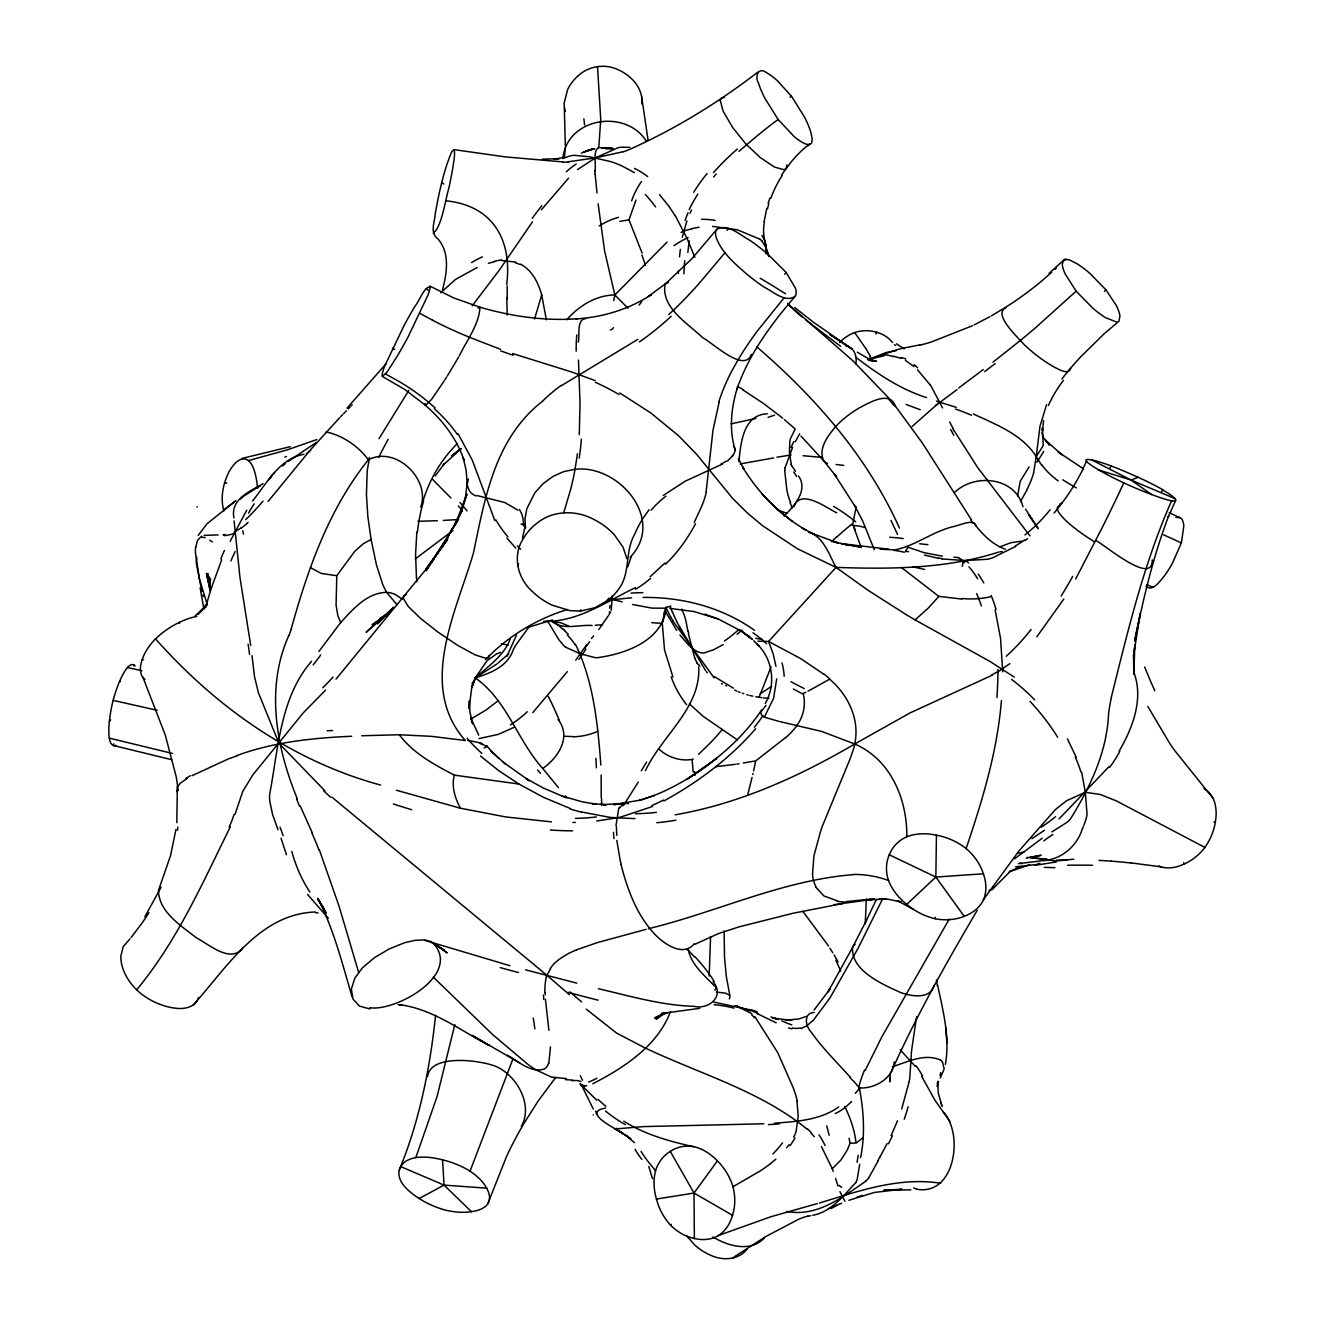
<?xml version="1.0" encoding="UTF-8"?>
<svg xmlns="http://www.w3.org/2000/svg" width="1325" height="1325" viewBox="0 0 1325 1325"><rect width="100%" height="100%" fill="white"/><g stroke="black" fill="none" stroke-linecap="round" stroke-linejoin="round"><path stroke-width="1.5" d="M935.251 917.314L935.251 918.639M432.778 942.688C462.806 974.14 396.158 1011.654 369.841 1007.745M1070.799 367.621C1069.557 375.886 1058.791 369.344 1054.501 367.24C1043.52 361.145 1033.533 353.394 1024.374 344.848C1019.223 338.587 991.531 313.677 1006.222 307.582M937.454 985.933L936.444 979.953M1002.71 671.775L1000.541 638.286L995.125 609.964M964.318 916.469L935.847 877.067L936.444 835.015M894.143 1061.888C893.149 1078.517 874.682 1088.835 859.378 1087.957L853.681 1081.15M776.732 678.781L773.552 698.424L764.326 717.156L761.428 714.854L760.749 712.121L765.949 705.413M724.129 930.978L724.493 956.865L726.299 976.359L729.959 996.251L729.379 998.918M615.976 825.79L618.46 810.221M578.313 342.165C579.87 335.623 576.358 318.894 585.783 318.646M738.886 461.547C740.824 443.312 742.994 414.808 767.274 413.798M565.344 146.098L564.185 102.919L567.68 89.404A45.812 42.35 -3.5 0 1 577.733 76.188M709.157 976.045L710.598 936.543M865.275 923.923L866.268 899.128M209.814 590.221L210.41 578.263L209.897 588.366M678.317 273.414L678.466 270.714M662.334 624.075L664.537 650.028L672.951 676.976M793.923 506.879C800.085 488.064 825.972 507.525 836.754 512.858M565.262 147.92L564.533 156.913M860.571 1157.619C865.374 1134.631 863.685 1110.88 859.378 1087.957M579.273 434.683L580.035 403.496L578.462 360.102M784.698 470.557L786.851 489.852A113.453 89.189 -19.3 0 0 789.567 499.956L790.628 502.357M889.969 1077.672L889.688 1081.863L890.35 1073.896M934.092 985.253C930.581 999.779 911.07 996.334 900.52 992.491C882.003 984.094 850.733 970.529 852.588 947.292L866.583 920.063M420.688 507.111C430.774 479.766 396.175 445.25 368.367 459.775C329.031 508.701 307.88 568.905 291.285 628.646M641.83 103.963C643.006 94.555 638.418 85.33 631.777 78.92A45.812 42.334 -2.5 0 0 617.682 69.546C604.531 63.385 588.201 66.134 577.717 76.188M765.916 253.771L765.916 244.926M666.359 607.413C662.931 640.406 626.228 653.705 597.79 657.647A18.418 14.012 -4.9 0 1 595.091 657.631L580.234 653.755L565.924 647.362M1001.418 700.494C997.344 751.391 982.322 800.565 966.074 848.696M176.805 822.692L177.318 788.938M562.926 158.188C566.934 117.743 625.648 108.203 646.401 141.212M679.526 256.785L680.338 249.348M859.71 1164.377L857.093 1179.747A26.351 18.268 69.3 0 1 855.751 1182.546M937.239 1086.235L937.736 1081.382L938.249 1092.827L942.108 1106.491M1043.587 420.555L1042.51 431.072L1042.378 427.76L1043.255 444.952A30.011 15.668 -14.3 0 1 1042.593 446.658L1036.249 456.578L1033.599 472.826M369.509 457.407L367.207 470.773L366.445 494.556L367.853 516.634L371.099 539.474L363.166 543.813L354.669 551.399L336.782 575.713L336.07 605.111L337.825 615.678L340.674 622.535L318.845 651.536M416.845 531.938L415.586 554.347L416.481 578.528M195.752 547.291L197.508 540.318L201.615 536.227M177.832 827.115L177.467 830.328M468.354 478.954L467.129 484.801L469.116 490.084A95.566 25.291 -12.6 0 0 475.973 495.964M435.577 1015.331C430.029 1068.132 419.578 1120.818 399.239 1170.058M1041.467 465.009L1036.249 456.578L1039.943 426.385L1046.584 404.622M467.195 482.913L465.688 495.798L461.249 512.295L466.947 494.126L455.204 524.518L462.094 510.523M577.452 453.763L575.017 469.298L563.523 471.667L552.889 476.487L542.952 483.807L534.803 492.883L526.82 508.75L524.965 518.804L525.495 528.294L525.197 525.346M425.093 403.496L425.308 405.268C442.467 420.008 456.678 438.492 463.965 460.09L463.104 457.39L466.234 470.756L467.195 485.414M855.768 363.729C857.441 356.442 854.029 347.266 845.963 345.825M675.203 814.825C739.135 803.712 799.058 776.632 854.708 743.987C860.041 719.558 848.133 694.78 829.599 679.195L810.734 689.712M670.483 1011.538C658.078 1045.326 623.843 1067.95 592.805 1083.734M524.866 527.532L522.497 537.768M764.111 221.673L766.761 208.406M175.96 829.5L170.461 855.933L158.487 890.367C158.652 911.915 180.962 925.546 196.233 937.736C208.638 944.129 229.043 962.629 241.697 949.379M945.371 1064.472C950.124 1037.839 943.135 1010.826 937.52 984.906M598.122 203.785L604.598 250.922L614.85 294.978L613.757 300.593M682.276 237.274L686.897 220.944M909.215 1081.465L901.696 1108.959M940.7 1072.637L940.054 1075.469M454.806 1024.689L437.035 1096.653L415.802 1157.686M706.092 492.006L712.966 430.41L719.177 401.906M856.182 506.779L855.685 509.264M257.613 488.213C251.518 425.226 213.756 478.607 223.925 510.887M855.47 510.291L852.704 524.336M916.088 1019.869L911.55 1050.874L909.844 1077.424A60.801 22.492 -58.2 0 1 909.281 1081.399M1111.294 697.364C1127.857 630.915 1143.773 563.572 1171.615 500.784M534.538 318.961L541.71 295.011C538.397 282.871 532.186 270.399 520.692 264.188M916.221 1019.24L916.767 1016.706M937.438 1086.268L938.497 1081.482M785.145 467.576L792.582 447.37M753.61 770.802L755.747 760.865L785.758 737.478M752.997 773.452L752.733 774.562M442.517 289.927C446.823 273.331 450.235 253.257 438.028 238.98C429.383 232.852 434.832 222.12 435.263 213.64C439.022 192.87 443.328 171.952 451.444 152.392C459.411 139.539 449.44 185.218 449.158 186.991C444.968 200.903 442.219 225.482 433.325 233.382M752.037 777.46L747.598 795.398M361.692 735.756L399.289 734.746C413.201 753.312 434.186 764.674 454.376 775.142C451.196 786.421 455.138 798.213 460.404 808.217L505.653 816.929L551.382 821.864M113.619 743.888L113.221 745.462L171.621 759.672M133.659 665.962L133.924 664.918A41.82 11.097 -76.3 0 1 135.15 665.978M205.723 607.695L205.938 606.85M796.325 1130.01L798.18 1116.312L797.004 1101.075M206.153 605.989L207.578 600.722A128.227 52.139 -76.9 0 1 211.785 586.859L221.689 559.796M663.941 613.359L665.912 607.397M607.91 600.275A65.67 57.339 17.5 0 0 622.121 583.629C629.607 568.077 625.715 549.974 634.543 534.538A386.585 176.805 -1.4 0 1 642.658 518.853L649.084 509.727M642.145 253.191L628.977 219.867L635.983 200.058M242.144 948.004L241.796 949.114M737.727 386.701C731.218 407.007 728.816 429.217 735.127 449.904M598.834 146.893L600.738 119.548L597.525 66.548M626.874 558.736L623.148 547.374L614.353 534.77A65.455 56.992 17.1 0 0 594.842 519.947C577.303 510.108 554.082 509.827 537.867 522.53A65.488 57.124 16.5 0 0 523.06 539.027C512.079 555.97 517.744 578.777 532.435 591.563A65.703 57.455 16.9 0 0 552.326 605.26L570.114 610.659L580.367 611.09L580.714 609.864M1146.042 586.346C1152.468 592.142 1159.441 581.658 1163.284 577.319A46.077 14.972 -64.5 0 0 1172.277 563.539L1181.387 542.935L1183.821 526.042A46.127 15.022 -64.5 0 0 1181.387 518.605L1169.18 512.527M611.223 610.411L612.283 595.952M768.119 203.404L769.875 198.104M235.038 814.312L242.806 791.307L252.843 774.877L303.16 712.983L325.602 690.093M423.023 500.949C429.598 479.385 441.341 459.328 457.423 443.494M849.093 1138.307L849.988 1143.276L847.371 1149.901L841.16 1159.756L832.282 1168.733L833.193 1171.317M563.738 512.758L570.644 489.438A380.192 80.461 82.9 0 0 575.033 469.332M196.779 557.361L196.282 561.253A68.767 33.556 38.7 0 0 196.431 563.87L199.611 579.472L207.412 605.094M627.802 566.835L631.114 556.947M975.912 525.777C973.792 518.009 959.018 525.793 952.841 526.704C933.479 531.457 917.165 544.393 898.267 549.047A23.237 13.432 9.4 0 0 894.756 550.339L894.292 550.637M558.007 719.541C572.085 736.766 557.974 757.933 542.737 768.467C517.33 740.344 507.144 700.312 475.277 677.903L487.004 660.761L496.163 654.136M518.572 563.721L517.76 566.123M548.815 1063.379L550.471 1046.849M198.518 997.443C196.017 1006.752 185.119 1009.352 176.689 1008.308A54.077 32.313 37.1 0 1 158.934 1003.919C143.779 997.973 130.181 986.678 123.954 971.358A54.077 32.363 37.3 0 1 120.84 956.17L123.242 946.563L129.949 938.945M487.766 1203.762L506.763 1155.98A501.082 432.53 36.5 0 1 524.037 1123.302L538.381 1100.678L553.668 1080.173A289.397 252.644 18.9 0 1 555.97 1077.44M736.783 389.649C748.642 354.388 771.233 324.128 795.232 296.204A62.209 17.424 40.2 0 0 795.364 287.989L786.205 272.519L767.854 254.185A62.341 17.523 40.2 0 0 749.851 240.322C740.294 235.287 728.104 223.213 716.858 229.275L692.097 258.491L665.183 284.113C660.546 307.251 688.023 323.615 702.648 337.643C712.105 342.33 744.534 373.816 751.325 354.322M470.027 1171.151A47.832 23.767 20.3 0 0 442.55 1159.855A47.832 23.767 20.3 0 0 415.702 1157.57A47.849 23.784 20.3 0 0 400.846 1166.662A47.816 23.751 20.3 0 0 401.359 1182.066A47.849 23.784 20.3 0 0 419.197 1198.479A47.849 23.767 20.3 0 0 445.564 1210.139A47.832 23.767 20.3 0 0 471.402 1211.646A47.866 23.8 20.3 0 0 487.931 1203.829A47.816 23.751 20.3 0 0 486.59 1188.144A47.849 23.784 20.3 0 0 470.044 1171.151L512.841 1059.222M288.9 635.354C265.199 687.559 276.329 747.813 297.347 798.942M759.076 697.331L771.051 666.872M897.522 1120.751L891.129 1135.608M510.39 638.484C504.262 655.709 488.229 666.16 475.277 677.903C490.648 673.083 507.856 666.425 513.272 649.614A169.65 101.793 28.7 0 1 517.098 643.287L528.443 627.702M938.001 1081.763L937.438 1083.154M475.741 677.274L471.766 687.095L475.128 678.301L471.634 688.47L469.116 708.527L469.315 700.875L469.944 712.171L472.694 723.864L470.706 717.968L478.723 735.127M811.728 142.885L812.242 138.86L810.618 131.44A52.884 14.509 54.7 0 0 804.457 116.981L791.439 96.162L777.228 80.593A52.768 14.476 54.8 0 0 766.579 72.726C758.314 66.084 754.405 76.85 758.596 83.326A52.553 14.343 54.8 0 0 764.74 98.067L778.156 119.515L794.023 136.442A52.652 14.376 54.7 0 0 804.408 143.415C809.194 146.512 814.56 140.814 807.588 145.982M875.875 333.983L876.637 332.128M1083.883 825.276L1085.655 820.49A105.652 47.634 41.1 0 0 1087.013 813.914L1085.341 792.284L1081.664 772.342M1082.326 829.036L1083.353 826.552M865.142 1070.55L881.787 1036.978L949.28 919.037M1082.078 829.649C1076.48 846.774 1060.696 859.908 1042.444 860.687M891.394 1071.677C916.155 1016.01 946.448 962.795 977.237 910.275M516.535 634.973L506.962 656.273M230.318 826.8C202.609 882.947 177.003 941.313 136.624 989.841M882.334 899.443L858.153 948.17L829.765 998.288L813.583 1019.952L806.826 1025.798L800.896 1028.631M177.467 786.768L180.597 782.942L187.322 778.322M1175.54 500.734L1168.219 517.032L1168.6 516.121C1153.131 556.5 1143.342 598.801 1134.631 641.085L1140.278 613.475L1133.67 654.683L1134.829 644.944L1133.819 674.16L1133.537 654.898M799.704 433.739L795.265 441.788M765.27 703.476C776.069 684.594 773.005 659.651 757.42 644.348L759.225 646.269L753.809 640.77M690.01 213.325L691.534 210.112M878.094 1160.899L868.604 1178.091M1086.483 461.216L1082.525 469.613M1109.903 468.238L1110.996 465.903A49.439 5.482 24.2 0 1 1137.844 477.248M1161.478 492.188L1162.588 489.852A49.422 5.482 24.2 0 1 1174.911 498.581A49.472 5.482 24.2 0 1 1171.78 500.867A49.422 5.482 24.2 0 1 1151.574 494.507A49.439 5.482 24.2 0 1 1123.832 482.896L1119.774 491.542A256.768 30.773 -64.1 0 1 1102.599 526.853L1075.668 578.959M382.362 376.433L386.95 372.226L396.738 356.988A60.817 5.35 -62.1 0 0 407.669 337.776L427.992 295.094A60.917 5.383 -62.2 0 0 430.062 287.078C424.298 286.233 419.28 301.454 414.957 306.224A61.248 5.433 -62.2 0 0 404.39 324.89L384.515 366.462A61.149 5.399 -62.1 0 0 382.113 374.992L382.362 376.433L405.119 389.699L425.54 405.367L431.536 399.438L444.157 380.971M865.01 923.359L876.338 899.576M610.527 612.216L608.838 614.966M569.386 994.677L546.927 975.299L550.537 968.873M879.8 1157.338L887.104 1143.591M461.978 510.605L446.856 538.646L457.672 520.477L426.07 570.777L447.916 537.519L425.822 569.717L447.519 539.639M694.234 522.348L700.908 508.088A71.898 53.248 -84.9 0 0 706.341 492.088M230.136 541.296L246.732 510.191M1026.776 490.349L1020.465 501.513M724.527 97.387L721.446 98.017L720.253 100.501L723.185 111.3L732.725 127.564L745.809 143.928L760.119 157.41L774.396 167.049L784.052 169.733L786.255 168.391L786.835 164.88M379.033 438.641L408.796 390.395M1119.112 751.209C1132.792 727.723 1144.005 698.639 1133.67 671.742M198.187 535.366L207.031 523.756L235.833 500.751L224.753 509.131M472.031 683.601L473.042 681.812M623.412 805.617L638.236 782.131M144.822 916.85L161.087 887.203M459.195 356.11C466.599 340.674 479.335 324.128 479.915 307.201C508.916 315.665 539.126 320.319 569.386 319.226M645.474 770.703C661.556 735.955 701.041 708.063 698.722 666.906M458.5 357.336L447.337 375.952M619.454 807.869L622.733 804.855M795.215 428.969L790.346 438.89A27.527 23.883 41.3 0 0 789.799 441.341L789.435 452.637L791.257 464.412M855.784 1182.579C843.677 1195.432 831.173 1211.961 812.772 1215.29M786.255 168.391L781.551 175.148M1063.809 599.033L1036.862 636.778M608.175 615.976L598.767 629.524M446.624 377.078L444.852 379.877M206.071 604.366L202.344 610.096L197.789 614.518L204 607.579L194.974 616.042M940.253 1078.003L944.178 1069.027L942.456 1061.921M761.527 710.084C742.662 738.472 715.881 760.848 687.327 779.017L716.676 758.38C693.372 776.417 667.734 792.317 639.197 800.449L654.285 795.497L653.258 795.845M670.566 1225.244A48.892 38.359 63.8 0 1 656.471 1199.059A48.876 38.359 63.8 0 1 655.511 1170.787A48.859 38.342 63.8 0 1 670.301 1151.442A48.892 38.375 63.8 0 1 693.638 1146.589A48.859 38.326 63.8 0 1 717.388 1160.899A48.876 38.359 63.8 0 1 733.007 1186.786A48.876 38.359 63.8 0 1 732.477 1215.273A48.859 38.326 63.8 0 1 718.332 1235.712A48.892 38.375 63.8 0 1 694.383 1238.444A48.859 38.342 63.8 0 1 670.566 1225.244L671.179 1224.35M252.562 501.032C266.706 483.377 279.558 458.367 303.955 454.293M983.332 899.791L1018.627 851.362L1055.412 809.575L1066.575 800.697L1085.341 792.284L1100.396 794.52L1116.395 800.913L1204.839 847.387A45.133 32.877 -57.4 0 0 1215.356 821.798A45.116 32.843 -57.3 0 0 1212.855 797.783A45.149 32.91 -57.4 0 0 1203.862 788.507M694.333 943.698C683.336 957.412 664.272 944.029 655.146 934.622C636.928 915.492 627.503 889.853 621.077 864.678M532.484 221.822L499.674 269.654L472.247 305.793M575.729 660.132L586.627 644.762M905.108 552.045L907.94 547.208L924.005 552.624L942.274 556.185M788.988 1144.783L786.686 1147.814M1029.094 466.847L1020.233 481.306L1017.6 495.832M694.366 1238.66L694.002 1193.03L717.504 1160.75M425.921 569.088L447.519 539.606M435.18 476.006L444.504 463.452L443.146 465.141L461.001 448.744L451.61 455.866L460.951 448.695M567.365 671.626L532.783 712.602M795.232 296.204C785.51 303.276 773.32 291.682 764.591 287.376A61.894 17.258 40.2 0 1 745.909 273.397C734.265 263.062 721.297 252.28 716.08 237.092A62.043 17.358 40.3 0 1 716.875 229.291M509.91 965.693L423.536 939.972L414.94 940.336L404.672 942.704L389.169 948.948L374.346 957.743L362.487 967.763L354.868 978.016L351.373 989.146L352.98 999.05L359.439 1006.073L369.824 1008.954M1061.872 378.967L1067.652 371.679A304.7 283.716 -78.4 0 1 1081.068 356.491L1104.222 333.701L1118.996 321.213L1119.94 315.748A48.959 13.813 47.1 0 0 1116.246 305.446L1106.027 289.91L1089.829 273.364A49.008 13.83 47.2 0 0 1077.358 263.94L1069.308 259.816L1064.621 259.336L1049.135 273.298M541.345 209.814L568.524 178.196M1082.707 469.696A173.741 141.377 -55.7 0 1 1059.453 506.349L1054.104 513.073M311.557 661.291C279.873 697.778 278.333 749.486 269.571 794.735A43.692 28.388 -76.3 0 0 269.869 801.675L272.569 814.494L278.002 829.715M131.092 937.52L141.228 924.138A246.119 196.348 67.5 0 0 148.947 912.627M433.606 559.846L430.691 563.489M440.695 292.759L455.585 279.36L477.199 267.501M429.234 565.311L336.003 679.129M1108.71 766.943L1059.072 818.933M591.48 638.468L593.6 635.868M726.994 230.335L728.435 228.579M962.033 599.099L938.862 596.382L928.129 608.208L915.078 619.901L906.582 614.866L868.273 590.453L836.025 567.382L797.319 548.699L762.471 525.644L747.3 512.924L732.609 498.366L696.751 454.442L678.533 435.693L650.857 412.986L619.719 392.929M724.957 252.711L700.892 281.397A302.763 193.251 -37 0 1 673.663 310.033M193.334 1004.93C226.989 967.465 259.253 913.803 315.466 911.997M732.808 455.783L727.425 461.05M784.764 274.258L786.205 272.519M755.664 728.717C730.058 758.331 698.142 782.114 663.957 800.913M784.267 297.628L757.883 330.322A311.358 270.548 -80.2 0 0 738.373 359.323L734.431 366.296A161.998 137.055 -79 0 0 718.829 401.773M630.104 557.312C666.144 519.897 618.974 464.131 575.017 469.298M268.097 501.446L310.53 449.722L339.73 417.64M713.562 177.003L716.129 174.039M566.818 319.739C578.81 305.893 596.101 295.127 614.85 294.978L627.967 308.178M340.674 622.535C352.947 609.285 367.042 592.656 386.618 592.358A31.485 26.401 84 0 1 395.248 594.494L402.22 599.082M115.954 745.312A41.82 11.097 -76.3 0 1 113.238 745.379A41.837 11.113 -76.3 0 1 109.296 738.174A41.82 11.097 -76.3 0 1 109.379 721.429L110.654 719.972M386.055 363.762L347.018 408.166M747.234 1248.978C738.737 1259.992 722.837 1260.953 710.962 1255.371A50.052 41.39 48.9 0 1 695.095 1245.351L686.764 1236.026M814.014 1010.031L830.245 988.682L828.026 991.895L853.085 946.497A54.607 22.724 28.7 0 1 855.089 944.361M989.03 890.4L992.243 889.472L1010.213 871.403M665.183 284.113L668.512 282.275M764.144 1238.146C750.53 1252.523 727.756 1246.063 712.999 1237.003M916.751 1189.204C954.464 1196.127 963.838 1135.392 944.013 1112.718M508.651 653.921L496.925 663.941L475.277 677.903M784.135 516.237C793.725 505.885 808.664 490.797 798.594 476.072M391.273 609.483L377.36 623.893L393.757 607.264L366.097 632.307L385.244 615.264L372.126 624.837L387.182 614.866M485.53 659.668C507.873 636.182 536.509 619.057 567.415 609.483M998.603 552.111C946.1 568.972 890.615 569.253 836.025 567.382L768.583 641.482L757.95 641.168M340.674 416.663L342.562 414.708M863.221 1137.562L856.265 1143.011L850.087 1143.309M343.523 413.731L346.388 410.783M348.326 408.812L350.264 406.841M351.241 405.847L352.202 404.854M664.984 563.009L650.095 576.789M614.85 294.978L667.038 242.111M1063.627 259.882L1062.302 264.172A48.81 13.73 47.2 0 0 1065.201 273.993L1076.132 291.152L1092.777 308.145A48.76 13.697 47.1 0 0 1105.497 317.652L1116.842 322.124M912.147 426.484L939.607 402.138L956.219 407.338M733.023 1258.021L733.768 1257.326A69.231 37.133 55.8 0 1 734.563 1256.63L766.098 1236.358L798.296 1219.431A172.002 92.386 64.9 0 1 807.803 1216.168M271.36 475.841L274.656 472.727M240.537 498.995L241.763 497.852M542.952 400.895C494.705 438.31 485.149 497.372 473.406 553.138C456.347 611.521 417.276 686.466 465.323 740.526L431.536 736.352L399.289 734.746M673.597 309.984L668.81 314.472M831.553 541.643L836.804 536.757M1064.356 260.594L1065.913 259.137M906.631 904.478L935.847 877.067L983.564 873.755M698.441 754.389L707.152 746.008A70.01 26.119 -48.1 0 0 722.324 729.412M1076.132 291.152L1035.951 327.408A408.928 184.192 -35.1 0 1 1020.134 340.674L992.972 362.172M1104.47 291.351L1106.027 289.91M865.705 1181.238C842.617 1197.137 816.73 1217.427 786.802 1211.398M1054.932 269.356L1056.538 267.898M659.072 749.155C667.684 757.569 682.06 761.842 693.306 759.109M1051.719 272.271L1041.533 281.148A347.481 293.686 -74.8 0 1 1005.162 307.533M242.193 497.471L243.038 496.726M385.244 615.264L379.927 619.951L390.858 611.256M739.035 151.298L749.619 142.206A164.134 47.087 -41.5 0 1 773.187 123.126L778.156 119.515M248.09 522.398L246.649 523.64M741.95 630.104L737.031 634.327M775.837 1159.193L770.521 1163.582M498.382 700.561L485.811 710.183L471.187 718.812M477.977 308.062L479.965 307.234L453.779 297.959L429.631 285.968M243.469 496.362L257.481 487.368M282.523 465.903L285.587 463.435M663.245 495.467L685.124 481.223L722.456 464.065M310.696 450.268L306.357 453.663M577.534 169.6L595.488 157.841L617.997 147.754A54.689 38.723 -88.5 0 1 621.309 147.207L629.756 147.34M1009.882 663.626L997.096 672.454M287.972 461.58L316.36 442.451M983.266 369.576L958.671 387.993M757.834 72.113C718.001 102.853 674.938 129.237 628.961 149.692A72.925 71.285 14 0 1 623.528 151.679M415.205 559.001L452.968 530.53M664.686 1012.797L656.107 1019.273L665.415 1012.714L654.567 1017.997L667.22 1012.698L661.341 1013.559L699.683 1008.342M1042.295 838.195L1014.635 858.733M790.081 97.189L791.439 96.162M992.359 889.406L993.187 887.17M1019.256 867.213L1009.253 871.734L1026.577 865.838M607.927 600.291L594.991 607.728L580.367 611.09M954.58 492.436C974.869 472.909 1015.232 477.05 1022.983 506.746M666.442 283.07L648.389 296.419L651.453 294.663C629.044 309.222 602.875 317.288 576.276 318.878L577.137 318.828L568.938 319.242M1027.571 538.662L1024.954 540.567M838.675 1106.955C820.192 1120.287 796.259 1121.53 774.363 1123.202M623.048 804.623L625.798 803.248L628.597 803.646M241.084 527.996L234.028 532.253M637.905 339.316L561.303 385.724M771.597 686.383L760.235 693.753M1044.497 830.228L1031.943 838.692M521.288 1126.217C533.727 1105.315 516.518 1074.293 494.672 1065.946C478.739 1060.017 430.194 1053.855 427.578 1076.612M262.979 483.642L261.986 484.254M1005.178 307.566L991.382 315.847M723.218 644.596L713.231 649.912L704.271 652.861A47.12 12.703 -42.1 0 1 702.482 652.993C692.462 651.734 686.217 641.979 679.907 635.006M261.489 484.569L259.087 486.06M258.623 486.358C246.268 492.701 230.517 501.281 233.929 517.976M868.405 359.804L886.011 352.516L896.412 350.562M635.47 587.621C606.469 601.484 577.286 622.584 543.681 621.259M780.094 721.645L821.649 731.417L854.708 743.987L910.142 712.867L992.094 675.253M514.514 727.16L498.332 734.365L479.021 738.572M1015.712 546.43L992.872 557.692A42.632 41.075 -50.2 0 1 987.539 559.249L965.412 560.558L942.092 558.968M831.272 1208.45L837.168 1205.137M388.705 613.492L379.993 618.378L387.364 615.015M989.907 316.675L974.14 324.923M1051.835 831.918L1067.602 821.947A33.572 30.757 88.9 0 0 1070.517 818.833C1090.26 787.116 1107.071 751.606 1108.594 713.612A190.022 179.736 86.3 0 1 1111.41 697.397M694.482 944.493L718.647 933.496L739.317 926.788L792.913 913.289L842.733 903.534M732.858 1186.803L759.97 1171.101A184.324 157.311 -87.1 0 0 770.554 1163.632M419.081 1198.545L444.057 1185.113L486.788 1188.161M681.116 232.422L684.81 230.716A125.743 103.085 72.6 0 1 691.716 228.927M192.059 775.688L229.656 758.331M809.923 690.126L808.002 691.103M326.116 431.9C342.778 435.577 358.23 446.061 368.367 459.775M805.882 692.163L802.519 693.853L793.344 689M999.828 546.861L1011.108 542.67L1022.072 541.147M972.467 325.751L931.227 341.999A158.106 141.212 82.4 0 1 919.649 345.179M258.541 486.855L260.164 486.109M616.705 1128.287L615.115 1128.966L643.287 1126.614L763.813 1123.782M562.843 158.487L569.982 155.936A76.883 44.023 70.8 0 1 574.57 155.323L589.857 156.83L610.378 161.534A160.507 77.728 62.6 0 1 622.833 166.403L634.393 172.631M652.447 806.511L619.818 817.343L596.78 821.02M576.292 949.892L597.459 942.555L646.103 929.355M828.44 1208.764L841.657 1203.199M497.057 653.755L498.829 653.026M581.344 153.12L592.888 148.682M848.861 1200.318L874.334 1192.45L901.927 1189.237L883.825 1190.231L910.822 1189.833M1029.525 864.695L1027.322 865.556M1099.088 470.11L1131.07 480.047L1137.976 477.348M316.808 439.552L286.896 449.987L248.454 460.57M718.233 1235.562L770.902 1216.731L817.277 1203.597M499.724 652.695L500.602 652.364M1039.827 863.254L1036.647 864.331M583.58 152.259L594.147 148.715M806.296 1016.374L798.826 1018.991L785.592 1020.184L791.721 1020.349L772.541 1018.064L777.908 1019.256L770.902 1016.954M236.96 755.532C273.679 742.033 312.832 737.959 351.672 736.253M526.936 627.752L552.376 619.918M856.96 1197.104L862.674 1195.316M867.875 359.638L884.272 355.713M623.512 151.63L595.488 157.841L568.309 161.782M1175.888 517.412L1179.863 517.446M488.445 263.294L494.523 261.721M1061.971 502.771L1059.851 504.08L1059.453 506.365M892.338 1066.741C907.426 1062.037 924.171 1053.176 939.922 1059.801M590.834 149.626L585.269 151.216L594.71 148.715M406.146 594.66L403.794 596.068L403.363 598.403L408.1 606.303L420.191 618.079L437.73 631.926L457.622 645.325L475.046 654.865L485.944 658.326L488.627 657.697L489.372 655.411M648.405 928.709C716.941 912.097 782.76 880.032 853.764 874.616M290.39 446.658L241.945 458.45M1035.57 864.645L1015.48 866.848M1018.18 853.217L1023.993 852.058M605.558 1108.048C580.184 1112.553 618.112 1129.562 623.28 1133.736L619.818 1131.467L630.832 1138.804L624.572 1134.415L634.46 1142.647M819.38 1203.05C858.633 1191.043 898.88 1176.716 940.684 1183.242M144.972 679.427A46.739 24.662 -35.8 0 1 142.702 677.257A46.69 24.628 -35.8 0 1 142.123 659.949L143.58 659.568M1073.763 859.196L1055.677 861.002L1030.237 857.341M691.65 228.629L699.07 227.188M619.736 221.358L628.977 219.867M776.914 457.208L791.158 454.939M624.655 803.612L613.723 804.623L640.389 800.118M773.668 457.937L740.178 463.916M731.036 423.868L755.896 418.418M204.149 535.366L218.194 534.919M592.093 625.499C578.727 624.423 562.545 630.733 551.382 620.961M807.819 1216.234L810.751 1215.654M1031.927 857.109L1041.168 855.271L1029.939 857.225M919.6 344.964L902.573 348.243A136.674 122.678 63.5 0 0 898.333 349.32L869.465 359.141L870.26 357.982A198.419 21.995 9.8 0 0 870.243 356.475M870.657 899.095L846.327 901.629M563.903 157.377L554.297 159.199L559.1 158.685L542.273 159.182M1056.257 861.946L1035.222 865.324M754.554 761.08L743.325 763.034M714.804 990.023L716.179 989.179L715.649 987.506M999.828 551.896L1002.23 551.498M814.113 1012.433C803.298 1012.963 805.418 1026.08 810.917 1031.711C822.411 1048.174 836.903 1062.253 850.236 1077.192M738.986 763.747L736.799 764.111M607.016 600.208L631.644 597.807M656.306 1199.075L694.002 1193.03L732.659 1215.389M735.358 764.326L715.682 766.711M1041.467 860.836L1018.395 863.652M833.723 904.743L874.367 899.062L866.948 899.99L885.878 898.979L879.403 898.979L888.578 899.294L901.248 902.093L897.489 900.652L913.19 909.265M224.819 483.244L226.807 482.996M225.018 534.505L223.163 534.704M627.338 803.248L602.925 804.59L606.221 804.822L592.292 803.596L595.886 804.209L581.89 801.757L561.899 795.944M1213.982 821.947L1215.522 821.782M666.326 608.192L651.95 608.125L632.489 604.498M501.893 260.594L515.723 262.052M602.511 624.688L595.273 625.267M458.682 519.533L443.362 520.394M437.432 520.725L417.888 521.288M880.065 549.196L897.224 549.974M1067.437 860.074L1056.373 860.173M572.864 822.444L575.332 822.411M601.384 147.887L612.316 148.516M573.559 736.617L564.98 736.269M643.089 597.442C682.425 596.946 722.357 607.363 754.588 630.385M634.99 818.618L610.345 817.442L581.609 812.026M610.593 148.516L605.045 148.483L613.293 148.549L600.54 147.638M716.378 992.061L725.57 993.17L729.611 995.29M566.388 1078.616L551.415 1077.076L535.929 1069.888A83.293 51.658 30.1 0 1 528.195 1064.621L492.652 1034.577L433.258 977.088M712.535 226.36L737.396 229.805L760.186 239.278M953.867 557.278L958.505 557.51M562.877 161.898L505.007 156.863L454.342 149.675M1098.988 860.405L1111.609 861.117M585.004 1085.904L580.284 1084.082M737.263 1006.271L751.921 1013.774M565.46 1079.676L572.781 1080.074M552.078 621.425L560.823 622.767L568.458 625.93M398.03 1004.648L402.336 1004.897L399.405 1004.681C432.679 1008.822 460.421 1030.519 489.405 1045.524L472.031 1035.355L519.698 1062.898M768.864 698.424L763.134 697.878M803.016 455.701L822.477 457.456M888.744 549.213L841.756 543.681L849.64 545.486L831.421 541.064L838.245 543.068L808.83 532.17M669.837 608.374L693.952 611.537L718.382 619.04L704.867 614.237L706.391 614.783M336.782 575.713L321.329 573.46L310.365 567.597M1131.484 862.956L1161.495 866.898M869.217 360.466L876.57 361.327L868.173 358.777M570.23 808.482L543.233 797.203L518.92 784.052L454.376 775.142M424.812 940.104L428.753 940.932M761.693 697.695L755.813 696.751M597.89 148.185C592.921 151.514 596.316 164.449 594.975 171.041M508.303 645.341L501.496 643.652M1022.221 863.635L1019.803 863.204M1026.262 858.02L1027.339 858.202M906.813 551.415L908.536 551.73M851.66 545.469L860.588 547.059L841.756 543.681M837.218 900.818L823.984 895.965L816.134 887.568M893.398 356.177L901.182 358.413M938.514 558.355L924.469 555.043M792.002 1028.879L788.408 1027.968M778.984 721.413L764.326 717.156M141.941 670.732L127.498 667.518A41.82 11.097 -76.3 0 0 119.879 680.768A41.837 11.097 -76.3 0 0 113.138 700.362L157.311 710.316M608.291 598.287L622.237 601.865M895.435 406.56C890.566 390.047 869.531 402.535 859.561 407.752C851.064 412.737 843.114 418.7 836.323 425.838C828.539 434.931 817.74 448.314 823.686 460.785L836.539 476.934L834.386 474.151L855.304 506.746M109.312 738.124L172.399 753.445M752.848 696.155L749.851 695.459M460.404 808.217L396.49 790.263M693.638 1146.754C669.44 1141.272 644.944 1134.631 623.793 1121.165M445.962 200.804C492.635 205.507 512.394 239.692 506.68 284.428M479.567 743.242L487.169 746.389M713.893 1002.114L749.238 1009.65L756.608 1012.929M598.486 988.732C629.988 996.069 661.556 1005.393 694.101 1006.338C709.173 1009.882 725.206 995.804 713.032 981.61M576.822 983.15L525.611 969.834M809.724 532.352C824.1 538.016 829.202 554.927 836.025 567.382M777.427 509.993L786.735 513.206M748.36 695.062L746.853 694.648M735.16 1005.923L750.497 1010.925M888.611 880.347L881.754 878.293A85.578 62.673 -13.5 0 0 853.813 874.417M827.529 463.402L826.601 463.054M477.132 495.583L504.825 502.523L517.926 510.175M743.822 693.704L742.315 693.19M380.557 785.046C292.013 761.047 215.826 706.888 155.555 638.898A46.723 24.645 -35.8 0 1 179.438 622.352A46.69 24.628 -35.8 0 1 196.729 616.473M512.676 353.56L572.052 372.11L595.207 380.606M936.46 401.061L939.607 402.138M926.556 397.616C900.437 389.318 877.531 373.832 855.95 357.369M500.436 349.287L469.414 337.262A234.674 116.467 26.2 0 1 432.447 320.219M1005.41 549.262C991.978 544.459 981.792 533.727 973.444 522.547M740.029 692.362L738.489 691.749M916.072 1188.956L913.72 1187.896M430.178 941.429L444.206 950.042L429.83 941.297M1091.701 459.924L1131.07 480.047L1175.126 498.664M400.63 1166.58L444.057 1185.113L471.534 1211.779M565.957 797.7L543.167 787.944L525.909 778.421L529.304 780.756L503.401 762.322M756.956 1013.476L776.202 1022.85M973.279 413.947C996.052 424.563 1022.238 434.385 1036.249 456.578M441.656 182.999L443.892 183.976M736.948 691.103L734.646 690.043M646.335 1048.506C700.395 1074.128 760.533 1090.988 807.405 1129.413M644.795 1047.827L616.473 1033.003L586.263 1009.153M1152.899 587.339L1146.986 584.673M1181.387 542.935L1163.532 534.787M718.15 618.941L741.735 631.296L752.484 639.395M889.108 854.708L935.847 877.067M432.48 320.137L420.124 313.528M814.527 534.571L802.056 528.029L806.163 530.199C779.912 515.027 758.066 492.751 742.48 466.814L744.004 469.514L738.406 458.582M385.558 374.048L398.908 381.385A203.056 188.812 37.5 0 1 428.969 402.601L435.064 407.802M826.154 462.839L823.835 460.967M725.719 685.456L726.58 685.919M392.382 348.227L394.717 349.485M428.488 290.274L426.137 288.999M854.708 743.987C890.93 759.656 907.277 799.455 906.83 836.936M873.092 361.344L857.308 352.218M905.455 360.466L913.985 366.528M614.982 1129.033L623.28 1133.736M733.388 688.188L714.258 676.528M915.078 619.901L989.874 661.39L1014.254 677.108M742.878 389.881L764.045 403.86L782.711 418.203M518.92 784.052L498.415 770.438L480.561 756.078M1083.419 468.785L1058.244 452.04L1061.789 454.674L1045.309 439.999L1049.516 445.084L1043.636 437.78M848.828 346.819L830.013 334.562L852.257 349.22L813.533 322.323L794.818 307.582M896.495 343.837L904.13 348.889M965.412 560.558L968.707 562.943M901.414 567.497L938.862 596.382M507.475 1055.263C518.456 1061.457 531.06 1073.482 544.558 1068.911A33.456 16.215 65.8 0 0 548.633 1063.147M737.396 739.863L703.36 716.527L689.431 703.906M432.48 942.506L447.254 952.907L434.766 944.029M1131.07 480.047L1151.673 494.573M554.363 622.17L555.722 623.164M840.663 346.305L806.246 320.368M1095.841 540.501C1103.758 544.095 1152.998 586.511 1152.22 559.912M894.524 344.682L895.65 345.51M740.013 630.087L750.165 637.673L748.559 635.437M596.631 1114.275L595.621 1110.996M556.169 623.495L563.042 629.243M741.735 631.296L751.772 638.915M583.762 1087.378L580.93 1084.976M761.974 493.943L773.022 505.338L792.383 521.57M823.388 673.961L800.548 658.508L768.583 641.482L773.303 654.335L775.97 666.342M397.003 604.763L386.618 592.358A105.039 85.645 -45.4 0 1 382.594 584.027L376.466 564.93L371.099 539.474M900.271 1049.847L915.211 1066.261M546.927 975.299L332.012 797.219M802.37 317.172L799.704 314.919M784.4 419.627L794.602 428.472M757.271 1013.459L758.115 1014.221M799.174 314.472L797.103 312.667M505.703 764.343L491.045 750.993L498.912 758.529M796.607 312.22L795.596 311.342M795.099 310.895L794.122 310.017M788.342 304.253L852.985 360.88L889.373 398.676M793.642 309.57L787.812 303.955M771.084 503.368L781.916 513.338M942.87 1111.625L943.731 1112.437M324.973 790.926L278.995 743.358L258.408 692.727L254.483 676.512L251.998 655.593M580.168 1083.833L596.73 1100.197M756.641 346.736C815.405 397.252 867.428 456.827 899.427 527.996M432.414 479.252L450.881 497.935M328.318 918.208L307.566 894.474M564.45 630.551L568.243 634.377M917.463 369.774L930.084 384.78M800.979 436.091L823.686 460.785M178.328 790.512L178.047 790.213A111.714 66.151 85 0 0 176.126 776.334L165.228 734.862L142.852 677.141M686.897 948.766L694.333 956.832M515.773 548.103L506.846 538M323.863 908.354L318.033 899.658L326.265 913.14L317.768 898.234C333.784 929.289 342.248 963.54 352.135 996.88M761.825 240.686L766.082 248.007L768.715 255.99M811.198 1133.256L814.229 1136.684M714.274 985.767C703.973 974.985 691.087 964.567 688.139 949.131M486.855 746.025L492.784 752.65M458.351 506.051L461.431 509.529M754.836 1016.59L777.709 1052.613L793.046 1087.312A93.661 79.152 -80.6 0 1 797.286 1100.992M787.696 303.342L790.048 306.655M1212.723 797.898L1174.844 750.728A334.43 185.02 78.6 0 1 1169.627 743.259L1147.798 706.374M659.535 194.676L669.655 207.164M655.66 1170.869L647.776 1161.147A114.563 39.717 74.3 0 1 642.724 1154.058L641.068 1151.458M706.507 671.808L707.335 672.785M558.487 787.663L542.737 768.467M802.834 911.368L828.556 946.017M565.361 795.911L566.967 797.849M894.474 404.821L922.448 443.146L971.49 519.88M1029.923 535.847L977.651 467.526L954.265 430.857M795.53 471.319L792.068 466.234M949.876 1121.447L935.732 1101.307A137.552 62.01 68.6 0 1 934.191 1098.872L921.637 1076.298M705.695 670.748L676.528 621.475M866.037 348.823L854.724 332.641M866.169 349.022L870.459 356.508M1037.707 527.582L1028.697 514.464L1038.154 528.808M458.102 433.822L472.296 460.189L494.838 520.609M714.142 677.87L673.083 621.309M978.314 574.172L983.846 582.95M676.711 630.418L665.995 612.481M829.997 948.269L832.779 952.758M821.45 1146.605L832.282 1168.733M1025.567 509.115L1032.556 520.311M834.154 955.01L838.112 961.817M675.286 215.594L687.261 238.881L694.847 257.298M670.185 1151.243L694.002 1193.03M575.547 644.43C593.699 681.746 597.724 724.195 600.871 765.072M697.381 663.179L695.608 660.115A146.711 45.216 -46.5 0 1 694.863 658.227M581.923 1085.887L593.252 1108.992M1067.42 738.87L1076.331 757.453M670.467 616.738L666.094 607.728M854.459 505.256L862.707 520.99L874.268 549.693M942.572 407.934L931.906 387.662A40.313 11.362 72.1 0 0 930.084 384.614M952.89 428.223L949.694 421.913M681.679 609.02L683.783 613.872A105.42 74.929 -24.4 0 1 686.135 621.988L687.923 631.462M547.324 620.58L558.653 639.412L563.887 645.772A21.664 17.391 0.6 0 0 565.941 647.329M835.81 960.145L840.746 971.076M312.12 832.464L300.195 805.898M672.404 612.349L670.467 607.347M839.934 1191.639L844.919 1201.245M319.474 850.17L338.952 905.869L358.611 972.252M694.78 658.293L688.387 633.797M858.832 541.031L853.565 526.688M859.18 541.975L861.2 547.689M286.448 854.791L281.049 838.228M941.015 1103.178L941.81 1105.63M648.803 1166.464L652.43 1178.588M837.93 1185.958L835.562 1178.422M541.71 295.011L546.364 319.805M1041.963 432.596L1042.99 436.985M565.295 111.3L564.533 107.988M202.99 595.124L203.305 596.366M202.096 591.447L200.986 586.71M767.076 252.413L763.531 234.061M620.448 861.962L616.821 840.431M210.062 589.443L206.468 573.278L210.162 590.884M200.721 585.567L199.744 581.095M648.091 140.4L641.731 97.172M209.267 579.77L208.654 576.773M199.512 580.002L195.653 554.082M200.125 587.737L203.951 609.318M250.707 645.408L239.957 577.336L234.078 520.891M119.879 680.636L120.062 681.911M693.207 771.895L692.13 760.186M210.029 587.207L208.091 573.841L210.046 589.211M548.898 1030.303L545.42 999.232M1183.705 862.674L1183.904 864.298M596.995 192.92L595.14 174.271M416.63 580.201L416.762 581.89M1134.349 671.262L1133.554 654.981M945.835 1027.985L946.911 1042.874M442.55 1159.723L444.057 1185.113M179.438 622.22L179.504 623.396M601.418 803.182L601.5 805.186M545.204 994.744L545.155 992.458M507.177 315.002L506.812 297.595M601.235 797.551L601.152 775.108M109.379 721.429A41.82 11.097 -76.4 0 1 113.138 700.362M127.498 667.452A41.837 11.113 -76.3 0 1 133.908 665.001M315.648 912.859A70.291 58.731 46.2 0 1 318.132 912.809M177.153 790.313A108.07 64.08 85 0 1 177.302 792.019M178.395 790.18A60.718 13.117 -4.6 0 1 177.285 786.785M234.028 814.627A138.429 69.761 -39.9 0 1 229.175 827.048M185.815 778.421A177.053 35.56 -8.8 0 1 190.419 775.754M230.153 758.38A115.126 28.073 -6.2 0 1 237.473 755.614M641.863 1159.408A56.727 16.48 71.3 0 1 635.072 1149.371M582.536 1080.273A76.651 40.065 -69 0 1 580.383 1075.767M572.152 1080.836A71.02 31.402 -71.2 0 1 580.963 1081.564M584.457 1085.804A189.839 14.376 12.4 0 1 586.743 1085.655M280.006 827.181A224.687 128.773 -82.9 0 1 283.169 835.76M309.868 891.99A173.509 130.363 -67.8 0 1 291.815 851.495M142.123 659.949A46.706 24.645 -35.8 0 1 155.456 638.849M807.786 1129.082A172.068 128.359 -36.6 0 1 811.463 1133.041M819.032 1134.863A157.509 108.799 -7.4 0 1 825.094 1145.545M841.59 1187.332A136.442 15.436 60.9 0 1 839.122 1185.378M829.135 1135.227A189.757 5.896 77.2 0 1 826.75 1125.852M868.571 1178.057A33.373 32.529 -5.7 0 1 865.672 1181.204M877.895 1160.766A152.243 128.243 81.6 0 1 879.618 1157.222M892.421 1135.707A160.739 106.878 -43.3 0 1 888.412 1143.79M908.122 1106.806A157.095 83.111 -50.3 0 1 904.213 1119.194M857.126 1162.273A92.833 49.422 77.1 0 1 858.202 1155.317M855.304 1093.258A67.36 5.118 -46.5 0 1 860.472 1087.659M858.666 1087.593A99.243 67.409 -88.1 0 1 864.546 1070.02M940.088 1059.636A150.321 37.862 -43.1 0 1 942.39 1061.988M268.627 479.816A129.502 84.369 -69 0 1 271.708 476.702M197.193 507.127A255.725 21.399 -28.6 0 1 197.094 506.63M796.524 1130.076A40.644 39.088 56.5 0 1 793.741 1137.198M794.95 1137.96A57.522 54.027 69.6 0 1 789.965 1145.628M782.512 1142.862A92.071 69.562 -74.3 0 1 772.872 1153.959M714.043 1004.665A146.297 115.159 -34.6 0 1 734.017 1008.126M232.869 533.876A57.753 19.262 -39.4 0 1 224.008 535.615M212.348 541.809A131.97 34.052 -30.7 0 1 209.764 540.219M202.145 537.354A118.107 36.653 62 0 1 205.16 537.668M195.471 553.833A24.695 6.724 79.1 0 1 195.603 546.96M625.516 1124.677A62.855 20.173 44.5 0 1 605.508 1111.095M605.889 1106.392A50.863 12.836 42.5 0 1 597.989 1099.336M596.946 1078.235A46.872 10.236 -37 0 1 588.648 1082.061M284.908 457.108A72.743 1.524 -22.3 0 1 286.432 456.496M299.417 805.898A201.267 106.431 56.4 0 1 296.568 798.876M311.69 832.481A236.363 126.769 56 0 1 319.01 850.137M735.375 1005.99A23.419 10.699 -76.4 0 1 737.329 1006.023M779.017 1123.964A245.903 28.719 3.3 0 1 768.483 1124.627M544.857 992.475A71.517 65.985 -60.2 0 1 546.596 975.25M543.763 999.53A147.472 130.645 -67.3 0 1 543.515 994.976M533.23 1017.997A106.58 20.372 78.3 0 1 534.869 1028.829M915.956 1065.681A53.928 38.806 53.2 0 1 922.531 1075.966M750.844 1009.617A194.295 159.05 -80.5 0 1 757.42 1011.969M791.837 1024.954A53.066 17.01 16.6 0 1 781.816 1020.83M800.466 1027.985A14.857 9.672 9.2 0 1 792.201 1027.985M849.623 1076.977A26.848 2.65 47.1 0 1 852.77 1080.554M527.284 711.74A79.55 38.558 -22.3 0 1 510.407 724.908M230.914 560.939A151.199 63.964 -77.5 0 1 235.121 551.531M220.828 558.902A126.306 72.179 -83.9 0 1 224.389 550.521M537.569 769.941A142.073 3.031 49.6 0 1 540.501 773.402M686.632 704.817A87.069 55.186 36.1 0 1 671.179 676.777M646.633 762.057A89.04 8.497 -60.2 0 1 641.3 770.802M601.699 803.894A49.522 5.383 85.4 0 1 601.517 798.445M595.852 758.298A149.096 39.733 76.6 0 1 596.382 767.854M597.923 731.201A64.229 62.772 -87.3 0 1 573.559 736.75M751.656 1014.768A44.023 24.844 87.2 0 1 754.422 1017.716M844.737 1106.623A75.492 38.276 55.7 0 1 855.917 1142.299M851.561 1101.555A45.448 13.598 -54.4 0 1 835.181 1113.497M248.123 644.198A305.015 159.232 48.1 0 1 249.547 654.335M330.687 797.219A216.621 69.463 32 0 1 323.615 790.843M467.808 740.509A38.607 3.048 6.3 0 1 481.969 743.424M481.853 753.412A124.732 86.373 60.4 0 1 467.129 738.257M332.575 730.522A230.086 7.337 -2.3 0 1 327.192 730.754M320.733 654.947A175.364 95.4 -67.3 0 1 313.131 664.951M596.382 816.962A203.553 170.975 -8.4 0 1 575.431 818.386M572.566 830.808A276.925 252.081 -10.4 0 1 550.372 829.997M411.81 809.757A369.824 88.377 22.8 0 1 393.343 803.977M332.956 677.108A169.302 113.138 -41.1 0 1 322.853 687.725M291.368 628.762A210.211 113.503 86.2 0 1 288.999 635.487M521.007 524.253A237.755 7.453 -1 0 1 525.296 524.104M460.007 502.589A149.692 28.156 37.3 0 1 467.062 510.903M518.506 972.533A205.657 28.173 13.1 0 1 500.188 967.598M243.452 534.174A175.943 35.162 63 0 1 242.79 530.795M486.921 746.372A128.343 12.041 1.1 0 1 484.072 747.963M417.458 531.971A187.239 173.741 -17.2 0 1 423.619 501.082M694.847 956.617A170.229 115.805 18.7 0 1 714.158 981.394M263.046 501.098A86.274 26.848 -44.8 0 1 245.771 519.566M246.715 523.789A33.059 12.654 -43.9 0 1 241.067 528.178M248.603 513.073A193.4 116.799 86.6 0 1 254.168 503.848M585.898 649.068A149.311 10.203 -49.2 0 1 578.942 659.419M548.235 696.205A70.175 11.643 63.4 0 1 559.581 720.982M581.592 1001.899A118.687 5.283 41.1 0 1 570.048 991.928M576.325 949.992A72.858 72.113 -59.3 0 0 555.539 962.281A35.063 34.334 -40.7 0 0 550.19 968.658M598.105 1000.16A253.042 39.535 14.4 0 1 567.994 992.309M714.572 985.403A15.039 13.3 79.1 0 1 716.063 987.142M1046.75 858.832A142.818 136.972 -27.4 0 1 1027.504 857.358M1054.882 867.643A160.656 81.984 -3.3 0 1 1044.282 867.345M621.276 864.678A130.463 77.115 68.7 0 1 620.63 861.962M613.988 838.675A58.101 20.67 77.3 0 1 613.508 832.332M616.837 835.346A36.62 9.093 79.8 0 1 616.456 826.668M816.25 887.419A36.736 21.896 -72.4 0 1 813.55 880.048M813.384 880.181A36.57 21.73 -72.6 0 1 812.523 873.92L813.964 855.735L820.523 831.603A161.12 90.928 -73.1 0 1 822.229 826.469L849.308 760.815A228.38 218.095 -7.9 0 0 855.006 744.07M688.702 633.4A121.983 53.331 -69.9 0 1 688.238 631.064M697.033 663.477A124.716 39.419 -37.3 0 1 699.898 665.995M738.008 630.286A132.715 41.737 -56.4 0 1 724.477 641.002M721.512 683.584A169.236 15.271 25.1 0 1 722.407 684.064M682.077 631.727A189.823 101.081 -68.8 0 1 679.278 626.758M676.727 621.392A114.762 108.948 34.9 0 1 672.603 612.283M673.233 621.243A141.725 116.484 -14.2 0 1 670.599 616.688M618.394 809.476A27.51 5.234 -89.5 0 1 619.438 807.372M581.559 812.192A194.924 182.436 -58.4 0 1 570.081 808.896M563.357 629.176A106.414 55.518 19.1 0 1 564.748 630.485M567.282 635.023A87.003 67.227 -14.7 0 1 575.083 644.662M662.185 623.976A133.262 65.753 49.2 0 1 662.368 621.673M662.898 622.054A129.403 63.6 49.6 0 1 664.223 613.608M784.748 470.557A31.171 24.065 -28.2 0 1 785.195 467.576M792.317 508.005A113.685 89.189 -12.1 0 1 790.064 502.523M762.819 715.864A113.453 90.348 -69.1 0 1 754.356 727.193M663.461 800.068A186.295 178.61 17.6 0 1 651.95 805.484M656.388 812.374A203.851 175.347 -18.6 0 1 635.387 813.716M675.899 820.192A250.822 234.972 -27.2 0 1 656.836 822.726M609.997 605.442A139.208 17.722 78.9 0 1 609.566 608.142M609.202 612.233A193.516 12.869 -74.2 0 1 609.699 611.852M584.607 648.588A124.517 7.917 -59.6 0 1 589.691 641.714M378.619 457.539A408.216 253.224 -38 0 1 388.175 439.304M837.052 536.807A64.461 16.645 -39.1 0 1 852.488 523.706M833.657 506.432A47.385 11.892 37.4 0 1 855.751 521.884M852.306 525.313A52.321 45.762 5.1 0 1 865.126 527.516M846.178 902.159A150.156 92.005 -65.8 0 1 837.085 901.182M1055.561 816.647A130.91 90.597 -19.4 0 1 1041.268 827.214M854.095 526.986A94.423 2.103 69.8 0 1 855.122 529.851M494.391 261.29A102.853 84.353 68.2 0 1 501.744 259.882M471.617 262.549A132.782 90.05 24.6 0 1 482.432 256.868M1067.619 865.242A114.149 18.749 -0.9 0 1 1092.628 865.291M1111.493 861.2A187.305 55.402 -2.5 0 1 1131.302 863.072M1158.762 865.954A45.149 32.91 -57.3 0 0 1161.429 867.047A45.116 32.843 -57.4 0 0 1183.871 864.115A45.149 32.877 -57.3 0 0 1204.938 847.47M1043.818 840.911A90.448 75.724 -64.7 0 1 1052.895 834.551M791.903 466.267A15.287 11.859 30 0 1 791.108 464.429M793.675 472.031A39.088 26.202 36.2 0 1 796.689 476.453M791.158 447.403A42.698 27.03 -48.8 0 1 793.841 441.54M836.158 464.512A91.938 3.246 7.5 0 1 843.76 465.406M774.512 415.156A244.992 218.675 -72.4 0 1 768.036 417.358M507.326 298.804A157.526 20.952 86 0 1 507.177 285.852M1043.653 451.527A122.281 26.964 -44.8 0 1 1036.846 462.226M1033.649 472.843A78.457 74.482 -88.3 0 1 1026.544 490.2M839.553 342.479A37.382 32.926 -39.8 0 1 854.691 332.509A37.382 32.926 -39.7 0 1 876.57 332.277A37.365 32.91 -39.7 0 1 892.553 342.496M752.981 632.77A139.257 133.643 52.9 0 1 766.612 643.702M781.965 662.898A71.252 54.424 -56.5 0 1 784.168 676.313M804.258 688.536A56.445 7.437 23.9 0 1 791.025 681.762M803.265 693.671A38.276 37.878 61.1 0 1 797.021 725.206M797.17 725.338A87.847 86.142 52.6 0 1 785.858 737.594M670.831 606.072A120.194 68.635 -86.9 0 1 666.293 607.247M660.314 623.23A232.869 51.692 28.2 0 1 651.701 622.601M641.714 301.719A137.436 42.797 -55.7 0 1 639.114 305.015M520.626 549.196A157.145 123.225 68 0 1 517.412 545.85M507.889 536.724A90.398 72.593 69.8 0 1 495.865 519.88M631.131 593.087A193.814 166.735 4 0 1 642.907 592.656M695.526 523.673A153.783 104.211 -82.1 0 1 665.481 564.235M650.442 578.495A146.777 86.589 -73.7 0 1 635.602 589.244M762.206 639.246A39.369 9.888 -11.2 0 1 755.78 638.286M434.269 408.68A138.645 130.711 38.6 0 1 457.307 434.335M519.417 509.463A153.783 62.209 -24.5 0 1 523.358 525.992M542.869 400.829A95.152 53.861 -38.8 0 1 561.121 385.409M515.326 262.83A47.369 35.278 -43.1 0 1 520.377 264.652M683.882 273.778A183.562 71.103 87.5 0 1 684.727 260.743M687.841 252.512A178.908 122.48 77.6 0 1 689.348 240.968M823.587 673.696A135.564 135.067 -60.6 0 1 829.814 678.963M890.93 520.394A82.779 8.878 62.5 0 1 897.505 534.422M760.152 278.25A200.34 16.43 37.1 0 1 785.559 293.835M956.981 389.649A106.331 2.799 -37.1 0 1 935.582 405.533M737.495 386.519A100.7 83.044 -82.9 0 1 743.027 389.517M996.864 672.123A294.498 259.236 34.9 0 1 991.845 674.872M997.924 669.473A282.357 149.742 77.9 0 1 996.93 697.53M1075.221 757.039A137.502 56.611 41.2 0 1 1080.852 771.945M1030.038 701.372A149.013 68.271 37 0 1 1057.665 737.296M1011.588 679.41A126.074 73.885 30.4 0 1 1034.643 699.865M1119.791 751.374A148.715 111.134 -8.4 0 1 1109.638 767.308M884.371 354.785A143.961 68.602 -84 0 1 893.315 356.707M901.298 357.485A150.305 70.275 -84.5 0 1 905.704 359.009M914.117 364.69A140.997 59.459 84.2 0 1 917.662 367.737M1154.804 690.756A170.908 52.652 71.3 0 1 1144.717 667.055M566.355 171.72A126.554 77.512 -88.4 0 1 576.243 164.002M532.319 218.277A127.598 31.783 -59.7 0 1 541.776 205.673M568.342 162.064A71.583 68.652 45.1 0 1 562.877 162.18M972.865 522.911A110.621 65.67 50.4 0 1 970.877 520.212M767.672 252.297A176.921 138.777 73.8 0 0 768.616 256.172A64.594 33.489 -27 0 1 768.732 256.487M889.638 537.304A109.826 62.176 21.4 0 1 903.186 538.546M912.925 566.852A114.927 37.597 15.3 0 1 924.602 569.468M942.141 558.703A95.88 90.216 -0.2 0 1 938.58 558.09M958.472 557.659A77.976 36.156 -77.2 0 1 964.55 562.711M962.43 560.823A68.784 18.517 26.4 0 1 962.099 566.173M927.931 544.641A71.517 10.832 7.6 0 1 919.666 543.763M726.249 461.15A63.633 12.405 -9.2 0 1 720.883 464.114M733.768 446.525A159.994 27.129 -13.9 0 1 732.228 455.899M599.198 225.995A74.299 71.914 35.3 0 1 618.46 217.317M583.878 118.853A193.053 3.677 82.9 0 1 584.607 125.097M595.091 174.072A60.37 5.201 78.9 0 1 594.942 170.875M613.458 327.59A190.717 19.61 -88.4 0 1 610.394 329.875M641.929 255.096A129.072 24.86 76.6 0 1 645.408 265.315M673.961 245.705A114.563 68.585 1 0 1 688.056 237.506M1076.364 487.882A142.603 59.658 15.1 0 1 1062.783 479.783M1058.211 480.892A91.541 42.433 13 0 1 1041.98 465.009M950.688 429.598A92.767 2.584 62 0 1 953.735 435.246M954.116 431.056A110.687 57.373 72.1 0 1 952.725 428.422M920.295 409.723A171.587 41.241 16.5 0 1 906.201 404.456M955.491 409.061A81.454 28.256 18.4 0 1 971.523 415.238M995.141 363.597A219.271 33.274 -37.2 0 1 984.674 371.58M651.188 510.142A212 99.971 0.9 0 1 665.812 496.229M513.189 355.232A254.864 84.916 24.3 0 1 500.767 350.91M581.36 439.138A241.531 64.047 78.8 0 1 579.224 458.102M598.966 147.522A112.509 7.768 79.4 0 1 597.873 148.118M1048.357 405.5A125.908 118.621 -83 0 1 1063.445 380.325M968.956 566.918A64.809 21.978 72.4 0 1 977.701 578.859M976.608 593.633A112.393 61.066 88 0 1 981.411 605.923M991.117 595.405A123.308 88.659 -75.7 0 1 995.986 609.384M990.537 596.78A103.118 96.013 74.5 0 1 962.066 598.486M1094.367 541.743A53.066 10.997 30.9 0 1 1058.857 505.984M1072.703 576.342A344.02 205.806 -68.1 0 1 1061.126 596.101M1031.082 629.474A199.032 149.808 -74.3 0 1 1006.238 656.223M888.86 399.355A385.939 302.365 86.1 0 1 893.944 405.516M761.958 235.552A88.427 47.22 -5.5 0 1 765.949 244.926M669.539 207.478A47.7 21.713 64.3 0 1 675.104 215.793M645.391 194.527A105.321 46.027 64.5 0 1 655.627 206.915M634.46 168.391A116.567 68.469 73.7 0 1 647.677 176.556M631.644 200.87A103.035 56.395 -28.3 0 1 641.383 181.591M576.193 351.175A103.963 12.389 81.5 0 1 576.839 334.91M595.372 382.312A107.043 45.862 31.9 0 1 619.023 394.502M1050.112 509.761A149.294 136.21 -57.1 0 1 1024.954 534.969M1024.573 540.02A115.209 111.267 -62.5 0 1 1015.414 545.883M671.195 316.294A172.515 102.075 -37.5 0 1 639.412 341.916M701.505 219.321A120.476 83.044 -51.8 0 1 715.169 220.397M760.037 239.345A44.47 18.583 -14.5 0 1 761.709 240.736M763.697 234.061A49.34 46.077 60.4 0 1 764.359 221.722M767.556 208.654A95.35 86.589 65.5 0 1 768.848 203.686M770.736 198.468A124.517 116.401 56.2 0 1 782.114 175.546M786.371 168.457A115.126 106.961 1.9 0 1 807.339 145.717M685.124 220.513A132.384 117.726 -8 0 1 688.072 212.712M689.149 209.698A130.512 98.199 -34.7 0 1 697.828 194.113M693.687 192.307A125.395 88.295 -37.9 0 1 707.119 173.542M713.463 172.581A141.626 77.595 -42.5 0 1 737.329 149.046M1110.913 465.837A49.439 5.482 24.2 0 0 1091.883 460.007A49.472 5.482 24.2 0 0 1086.318 461.15A49.422 5.482 24.2 0 0 1099.237 470.16A49.456 5.482 24.2 0 0 1123.815 482.896M1138.043 477.199A49.439 5.482 24.2 0 1 1162.787 489.703M593.252 1114.954A87.185 19.61 -66.3 0 1 593.136 1114.888M895.998 550.703A50.764 16.198 -14.8 0 1 903.932 552.227M695.062 775.39A59.393 54.143 -63.8 0 1 694.548 771.63M906.78 904.346A52.602 40.148 28.4 0 0 935.235 918.788A52.586 40.131 28.5 0 0 964.186 916.287A52.619 40.164 28.5 0 0 983.514 899.89A52.569 40.114 28.5 0 0 983.332 873.771A52.602 40.148 28.5 0 0 966.207 848.596A52.602 40.131 28.4 0 0 936.444 835.214A52.569 40.114 28.5 0 0 906.714 836.771A52.619 40.164 28.4 0 0 889.34 854.807A52.586 40.114 28.4 0 0 888.429 880.363A52.602 40.164 28.5 0 0 906.764 904.346"/></g></svg>
